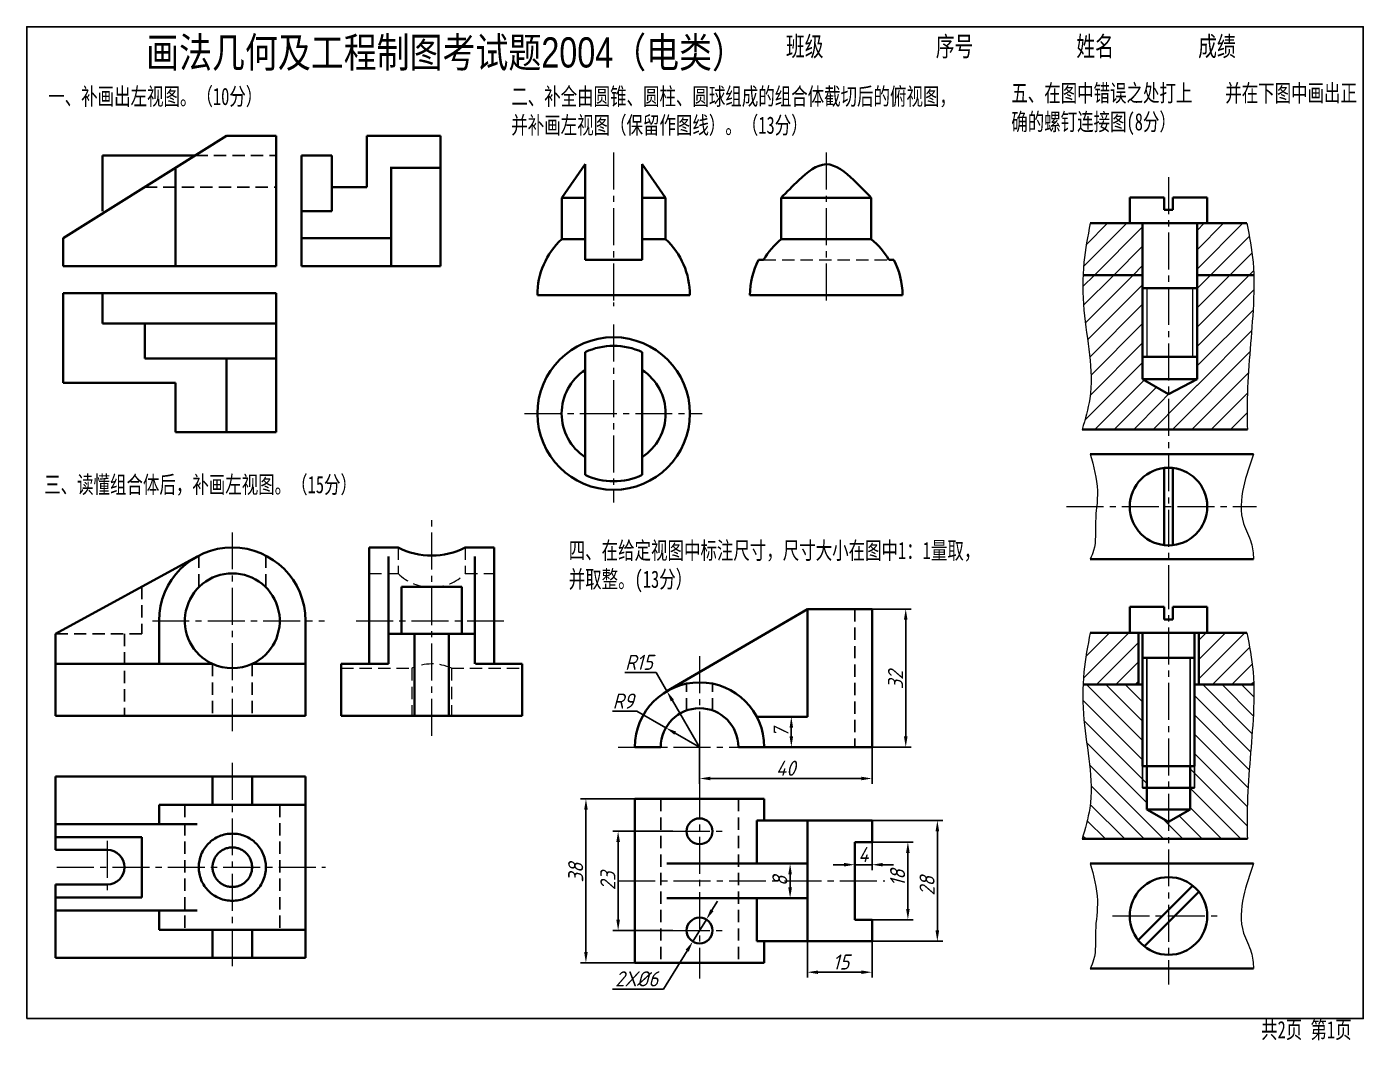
# Model space of a CAD drawing. Header units: millimetres. Extents: x 0 to 650, y -122 to 230.
# Drawn here: x 0 to 310, y -5 to 230 of the extents above; entities that cross this region are included whole.
import ezdxf

# ---------------------------------------------------------------- set-up
doc = ezdxf.new("R2010")
doc.units = ezdxf.units.MM
doc.header["$LTSCALE"] = 0.45
doc.linetypes.add('CENTER2', pattern=[28.575, 19.05, -3.175, 3.175, -3.175])
doc.linetypes.add('DASHED2', pattern=[9.525, 6.35, -3.175])
for name, color, linetype, lineweight in [('尺寸', 1, 'Continuous', 13), ('文字', 7, 'Continuous', 13), ('点划线', 7, 'CENTER2', 13), ('答案中', 1, 'CENTER2', 13), ('答案粗', 1, 'Continuous', 40), ('答案虚', 6, 'DASHED2', 13), ('粗', 7, 'Continuous', 40), ('粗实线', 7, 'Continuous', 40), ('细实线', 7, 'Continuous', 13)]:
    doc.layers.add(name, color=color, linetype=linetype, lineweight=lineweight)
doc.layers.add('答细', color=1, linetype='Continuous')
doc.layers.add('虚', color=7, linetype='DASHED2')
doc.styles.get("Standard").update_dxf_attribs({"font": 'isocp.shx', "oblique": 15})
doc.styles.add('中文', font='SIMYOU.TTF', dxfattribs={"width": 0.8})
doc.styles.add('汉字', font='SIMFANG.TTF', dxfattribs={"width": 0.7})
doc.dimstyles.new('机械制图', dxfattribs={"dimtxt": 3.5, "dimasz": 2.5, "dimexe": 1.25, "dimexo": 0, "dimtad": 1, "dimtoh": 1, "dimdec": 0, "dimdsep": 46, "dimtxsty": 'Standard', "dimcen": 2.5, "dimadec": 0, "dimazin": 0, "dimtfac": 1, "dimtdec": 0, "dimtmove": 0, "dimatfit": 2, "dimfxl": 0, "dimarcsym": 0})
pattern_1 = [(45, (0, -7.8748), (-2.245064, 2.245064), [])]

# ---------------------------------------------------------------- blocks, each defined once
blk = doc.blocks.new('*D9')
at = {"layer": 'Defpoints', "color": 0}
for p in [(156.06, 62.97), (196.06, 62.97), (196.06, 55.67)]:
    blk.add_point(p, dxfattribs=at)
at = {"layer": '尺寸', "color": 0, "lineweight": -2}
for p, q in [((156.06, 62.97), (156.06, 54.42)), ((196.06, 62.97), (196.06, 54.42)), ((158.56, 55.67), (193.56, 55.67))]:
    blk.add_line(p, q, dxfattribs=at)
at = {"layer": '尺寸', "color": 0}
for points in [[(158.56, 56.09), (158.56, 55.26), (156.06, 55.67)], [(193.56, 56.09), (193.56, 55.26), (196.06, 55.67)]]:
    blk.add_solid(points, dxfattribs=at)
at = {"layer": '尺寸', "color": 0, "insert": (176.06, 58.05), "char_height": 3.5, "attachment_point": 5}
blk.add_mtext('40', dxfattribs=at)
blk = doc.blocks.new('*D10')
at = {"layer": 'Defpoints', "color": 0}
for p in [(148.24, 67.43), (156.06, 62.97)]:
    blk.add_point(p, dxfattribs=at)
at = {"layer": '尺寸', "color": 0, "lineweight": -2}
for p, q in [((141.52, 71.26), (135.84, 71.26)), ((148.24, 67.43), (141.52, 71.26)), ((156.06, 62.97), (150.41, 66.19))]:
    blk.add_line(p, q, dxfattribs=at)
at = {"layer": '尺寸', "color": 0}
blk.add_solid([(150.62, 66.55), (150.21, 65.83), (148.24, 67.43)], dxfattribs=at)
at = {"layer": '尺寸', "color": 0, "insert": (138.37, 73.63), "char_height": 3.5, "attachment_point": 5}
blk.add_mtext('R9', dxfattribs=at)
blk = doc.blocks.new('*D11')
at = {"layer": 'Defpoints', "color": 0}
for p in [(148.48, 75.92), (156.06, 62.97)]:
    blk.add_point(p, dxfattribs=at)
at = {"layer": '尺寸', "color": 0, "lineweight": -2}
for p, q in [((145.96, 80.23), (138.71, 80.23)), ((148.48, 75.92), (145.96, 80.23)), ((156.06, 62.97), (149.75, 73.76))]:
    blk.add_line(p, q, dxfattribs=at)
at = {"layer": '尺寸', "color": 0}
blk.add_solid([(150.1, 73.97), (149.39, 73.55), (148.48, 75.92)], dxfattribs=at)
at = {"layer": '尺寸', "color": 0, "insert": (142.02, 82.61), "char_height": 3.5, "attachment_point": 5}
blk.add_mtext('R15', dxfattribs=at)
blk = doc.blocks.new('*D12')
at = {"layer": 'Defpoints', "color": 0}
for p in [(137.17, 43.43), (149.87, 43.43), (149.87, 20.43)]:
    blk.add_point(p, dxfattribs=at)
at = {"layer": '尺寸', "color": 0, "lineweight": -2}
for p, q in [((149.87, 43.43), (135.92, 43.43)), ((137.17, 22.93), (137.17, 40.93)), ((149.87, 20.43), (135.92, 20.43))]:
    blk.add_line(p, q, dxfattribs=at)
at = {"layer": '尺寸', "color": 0}
for points in [[(136.75, 40.93), (137.59, 40.93), (137.17, 43.43)], [(136.75, 22.93), (137.59, 22.93), (137.17, 20.43)]]:
    blk.add_solid(points, dxfattribs=at)
at = {"layer": '尺寸', "color": 0, "insert": (134.79, 31.93), "char_height": 3.5, "attachment_point": 5, "rotation": 90}
blk.add_mtext('23', dxfattribs=at)
blk = doc.blocks.new('*D13')
at = {"layer": 'Defpoints', "color": 0}
for p in [(129.7, 50.93), (141.06, 50.93), (141.06, 12.93)]:
    blk.add_point(p, dxfattribs=at)
at = {"layer": '尺寸', "color": 0, "lineweight": -2}
for p, q in [((141.06, 50.93), (128.45, 50.93)), ((129.7, 15.43), (129.7, 48.43)), ((141.06, 12.93), (128.45, 12.93))]:
    blk.add_line(p, q, dxfattribs=at)
at = {"layer": '尺寸', "color": 0}
for points in [[(129.29, 48.43), (130.12, 48.43), (129.7, 50.93)], [(129.29, 15.43), (130.12, 15.43), (129.7, 12.93)]]:
    blk.add_solid(points, dxfattribs=at)
at = {"layer": '尺寸', "color": 0, "insert": (127.33, 33.85), "char_height": 3.5, "attachment_point": 5, "rotation": 90}
blk.add_mtext('38', dxfattribs=at)
blk = doc.blocks.new('*D14')
at = {"layer": 'Defpoints', "color": 0}
for p in [(157.63, 22.99), (154.49, 17.87)]:
    blk.add_point(p, dxfattribs=at)
at = {"layer": '尺寸', "color": 0, "lineweight": -2}
for p, q in [((158.93, 25.12), (160.24, 27.25)), ((157.63, 22.99), (154.49, 17.87)), ((153.19, 15.74), (147.73, 6.84)), ((147.73, 6.84), (135.87, 6.84))]:
    blk.add_line(p, q, dxfattribs=at)
at = {"layer": '尺寸', "color": 0}
for points in [[(158.58, 25.34), (159.29, 24.9), (157.63, 22.99)], [(152.83, 15.96), (153.54, 15.52), (154.49, 17.87)]]:
    blk.add_solid(points, dxfattribs=at)
at = {"layer": '尺寸', "color": 0, "insert": (141.49, 9.21), "char_height": 3.5, "attachment_point": 5}
blk.add_mtext('2X%%c6', dxfattribs=at)
blk = doc.blocks.new('*D15')
at = {"layer": 'Defpoints', "color": 0}
for p in [(181.06, 17.93), (196.06, 17.93), (196.06, 10.75)]:
    blk.add_point(p, dxfattribs=at)
at = {"layer": '尺寸', "color": 0, "lineweight": -2}
for p, q in [((181.06, 17.93), (181.06, 9.5)), ((196.06, 17.93), (196.06, 9.5)), ((183.56, 10.75), (193.56, 10.75))]:
    blk.add_line(p, q, dxfattribs=at)
at = {"layer": '尺寸', "color": 0}
for points in [[(183.56, 11.16), (183.56, 10.33), (181.06, 10.75)], [(193.56, 11.16), (193.56, 10.33), (196.06, 10.75)]]:
    blk.add_solid(points, dxfattribs=at)
at = {"layer": '尺寸', "color": 0, "insert": (188.88, 13.12), "char_height": 3.5, "attachment_point": 5}
blk.add_mtext('15', dxfattribs=at)
blk = doc.blocks.new('*D16')
at = {"layer": 'Defpoints', "color": 0}
for p in [(196.06, 40.93), (204.38, 40.93), (196.06, 22.93)]:
    blk.add_point(p, dxfattribs=at)
at = {"layer": '尺寸', "color": 0, "lineweight": -2}
for p, q in [((196.06, 40.93), (205.63, 40.93)), ((204.38, 25.43), (204.38, 38.43)), ((196.06, 22.93), (205.63, 22.93))]:
    blk.add_line(p, q, dxfattribs=at)
at = {"layer": '尺寸', "color": 0}
for points in [[(203.96, 38.43), (204.79, 38.43), (204.38, 40.93)], [(203.96, 25.43), (204.79, 25.43), (204.38, 22.93)]]:
    blk.add_solid(points, dxfattribs=at)
at = {"layer": '尺寸', "color": 0, "insert": (202, 32.62), "char_height": 3.5, "attachment_point": 5, "rotation": 90}
blk.add_mtext('18', dxfattribs=at)
blk = doc.blocks.new('*D17')
at = {"layer": 'Defpoints', "color": 0}
for p in [(196.06, 45.93), (211.21, 45.93), (196.06, 17.93)]:
    blk.add_point(p, dxfattribs=at)
at = {"layer": '尺寸', "color": 0, "lineweight": -2}
for p, q in [((196.06, 45.93), (212.46, 45.93)), ((211.21, 20.43), (211.21, 43.43)), ((196.06, 17.93), (212.46, 17.93))]:
    blk.add_line(p, q, dxfattribs=at)
at = {"layer": '尺寸', "color": 0}
for points in [[(210.79, 43.43), (211.63, 43.43), (211.21, 45.93)], [(210.79, 20.43), (211.63, 20.43), (211.21, 17.93)]]:
    blk.add_solid(points, dxfattribs=at)
at = {"layer": '尺寸', "color": 0, "insert": (208.83, 30.78), "char_height": 3.5, "attachment_point": 5, "rotation": 90}
blk.add_mtext('28', dxfattribs=at)
blk = doc.blocks.new('*D18')
at = {"layer": 'Defpoints', "color": 0}
for p in [(192.06, 40.93), (196.06, 40.93), (196.06, 35.68)]:
    blk.add_point(p, dxfattribs=at)
at = {"layer": '尺寸', "color": 0, "lineweight": -2}
for p, q in [((192.06, 40.93), (192.06, 34.43)), ((196.06, 40.93), (196.06, 34.43)), ((189.56, 35.68), (187.06, 35.68)), ((192.06, 35.68), (196.06, 35.68)), ((198.56, 35.68), (201.06, 35.68))]:
    blk.add_line(p, q, dxfattribs=at)
at = {"layer": '尺寸', "color": 0}
for points in [[(189.56, 36.1), (189.56, 35.27), (192.06, 35.68)], [(198.56, 36.1), (198.56, 35.27), (196.06, 35.68)]]:
    blk.add_solid(points, dxfattribs=at)
at = {"layer": '尺寸', "color": 0, "insert": (194.06, 38.06), "char_height": 3.5, "attachment_point": 5}
blk.add_mtext('4', dxfattribs=at)
blk = doc.blocks.new('*D19')
at = {"layer": 'Defpoints', "color": 0}
for p in [(177.34, 69.97), (181.06, 69.97), (178.23, 62.97)]:
    blk.add_point(p, dxfattribs=at)
at = {"layer": '尺寸', "color": 0, "lineweight": -2}
for p, q in [((181.06, 69.97), (176.09, 69.97)), ((177.34, 65.47), (177.34, 67.47)), ((178.23, 62.97), (176.09, 62.97))]:
    blk.add_line(p, q, dxfattribs=at)
at = {"layer": '尺寸', "color": 0}
for points in [[(176.93, 67.47), (177.76, 67.47), (177.34, 69.97)], [(176.93, 65.47), (177.76, 65.47), (177.34, 62.97)]]:
    blk.add_solid(points, dxfattribs=at)
at = {"layer": '尺寸', "color": 0, "insert": (174.97, 66.26), "char_height": 3.5, "attachment_point": 5, "rotation": 90}
blk.add_mtext('7', dxfattribs=at)
blk = doc.blocks.new('*D20')
at = {"layer": 'Defpoints', "color": 0}
for p in [(196.06, 94.97), (203.88, 94.97), (196.06, 62.97)]:
    blk.add_point(p, dxfattribs=at)
at = {"layer": '尺寸', "color": 0, "lineweight": -2}
for p, q in [((196.06, 94.97), (205.13, 94.97)), ((203.88, 65.47), (203.88, 92.47)), ((196.06, 62.97), (205.13, 62.97))]:
    blk.add_line(p, q, dxfattribs=at)
at = {"layer": '尺寸', "color": 0}
for points in [[(203.46, 92.47), (204.3, 92.47), (203.88, 94.97)], [(203.46, 65.47), (204.3, 65.47), (203.88, 62.97)]]:
    blk.add_solid(points, dxfattribs=at)
at = {"layer": '尺寸', "color": 0, "insert": (201.51, 78.53), "char_height": 3.5, "attachment_point": 5, "rotation": 90}
blk.add_mtext('32', dxfattribs=at)
blk = doc.blocks.new('*D21')
at = {"layer": 'Defpoints', "color": 0}
for p in [(177.06, 35.93), (181.06, 35.93), (181.06, 27.93)]:
    blk.add_point(p, dxfattribs=at)
at = {"layer": '尺寸', "color": 0, "lineweight": -2}
for p, q in [((181.06, 35.93), (175.81, 35.93)), ((177.06, 30.43), (177.06, 33.43)), ((181.06, 27.93), (175.81, 27.93))]:
    blk.add_line(p, q, dxfattribs=at)
at = {"layer": '尺寸', "color": 0}
for points in [[(176.64, 33.43), (177.48, 33.43), (177.06, 35.93)], [(176.64, 30.43), (177.48, 30.43), (177.06, 27.93)]]:
    blk.add_solid(points, dxfattribs=at)
at = {"layer": '尺寸', "color": 0, "insert": (174.68, 31.93), "char_height": 3.5, "attachment_point": 5, "rotation": 90}
blk.add_mtext('8', dxfattribs=at)

msp = doc.modelspace()

# ---------------------------------------------------------------- hatches: boundary and pattern name
at = {"layer": '答细'}
h = msp.add_hatch(dxfattribs=at)
h.set_pattern_fill('ANSI31', color=256, style=0)
edge = h.paths.add_edge_path()
edge.add_line((257.83, 89.48), (246.66, 89.48))
edge.add_spline(control_points=[(246.66, 89.48), (246.09, 86.47), (245.34, 82.49), (245.06, 78.46), (245.01, 77.48)], knot_values=[0, 0, 0, 0, 9.155424, 12.128312, 12.128312, 12.128312, 12.128312], degree=3, periodic=0)
edge.add_line((245.01, 77.48), (257.83, 77.48))
edge.add_line((257.83, 77.48), (257.83, 89.48))
edge = h.paths.add_edge_path()
edge.add_spline(control_points=[(284.61, 77.48), (284.58, 78.46), (284.34, 82.49), (283.57, 86.47), (282.99, 89.48)], knot_values=[0, 0, 0, 0, 2.968868, 12.124292, 12.124292, 12.124292, 12.124292], degree=3, periodic=0)
edge.add_line((282.99, 89.48), (271.83, 89.48))
edge.add_line((271.83, 89.48), (271.83, 77.48))
edge.add_line((271.83, 77.48), (284.61, 77.48))
h = msp.add_hatch(dxfattribs=at)
h.set_pattern_fill('ANSI31', color=256, angle=90, style=0)
edge = h.paths.add_edge_path()
edge.add_line((258.83, 77.48), (245.01, 77.48))
edge.add_spline(control_points=[(245.01, 77.48), (244.89, 74.76), (245.17, 65.17), (248.19, 53.02), (245.49, 44.04), (244.78, 41.67)], knot_values=[12.128312, 12.128312, 12.128312, 12.128312, 20.293204, 40.830332, 48.178237, 48.178237, 48.178237, 48.178237], degree=3, periodic=0)
edge.add_line((244.78, 41.67), (264.83, 41.67))
edge.add_line((264.83, 41.67), (264.83, 45.63))
edge.add_line((264.83, 45.63), (259.83, 48.52))
edge.add_line((259.83, 48.52), (259.83, 53.52))
edge.add_line((259.83, 53.52), (258.83, 53.52))
edge.add_line((258.83, 53.52), (258.83, 77.48))
edge = h.paths.add_edge_path()
edge.add_spline(control_points=[(283.12, 41.67), (283.09, 44.05), (282.95, 53.28), (284.33, 65.15), (284.7, 74.76), (284.61, 77.48)], knot_values=[12.124292, 12.124292, 12.124292, 12.124292, 19.252527, 39.789655, 47.958567, 47.958567, 47.958567, 47.958567], degree=3, periodic=0)
edge.add_line((284.61, 77.48), (270.83, 77.48))
edge.add_line((270.83, 77.48), (270.83, 53.52))
edge.add_line((270.83, 53.52), (269.83, 53.52))
edge.add_line((269.83, 53.52), (269.83, 48.52))
edge.add_line((269.83, 48.52), (264.83, 45.63))
edge.add_line((264.83, 45.63), (264.83, 41.67))
edge.add_line((264.83, 41.67), (283.12, 41.67))
h.paths.add_polyline_path([(270.83, 58.52), (269.83, 58.52), (269.83, 53.52), (270.83, 53.52)], flags=17)
h.paths.add_polyline_path([(259.83, 58.52), (258.83, 58.52), (258.83, 53.52), (259.83, 53.52)], flags=17)
at = {"layer": '细实线'}
h = msp.add_hatch(dxfattribs=at)
h.set_pattern_fill('ANSI31', color=256, style=0)
h.set_pattern_definition(pattern_1)
edge = h.paths.add_edge_path()
edge.add_line((258.83, 184.42), (246.66, 184.42))
edge.add_spline(control_points=[(246.66, 184.42), (246.09, 181.41), (245.34, 177.43), (245.06, 173.41), (245.01, 172.42)], knot_values=[0, 0, 0, 0, 9.155424, 12.128312, 12.128312, 12.128312, 12.128312], degree=3, periodic=0)
edge.add_line((245.01, 172.42), (258.83, 172.42))
edge.add_line((258.83, 172.42), (258.83, 184.42))
edge = h.paths.add_edge_path()
edge.add_spline(control_points=[(284.61, 172.42), (284.58, 173.41), (284.34, 177.44), (283.57, 181.41), (282.99, 184.42)], knot_values=[0, 0, 0, 0, 2.968868, 12.124292, 12.124292, 12.124292, 12.124292], degree=3, periodic=0)
edge.add_line((282.99, 184.42), (271.46, 184.42))
edge.add_line((271.46, 184.42), (271.46, 172.42))
edge.add_line((271.46, 172.42), (284.61, 172.42))
h = msp.add_hatch(dxfattribs=at)
h.set_pattern_fill('ANSI31', color=256, style=0)
h.set_pattern_definition(pattern_1)
edge = h.paths.add_edge_path()
edge.add_line((258.83, 172.42), (245.01, 172.42))
edge.add_spline(control_points=[(245.01, 172.42), (244.89, 169.7), (245.17, 160.11), (248.19, 147.97), (245.49, 138.98), (244.78, 136.62)], knot_values=[12.128312, 12.128312, 12.128312, 12.128312, 20.293204, 40.830332, 48.178237, 48.178237, 48.178237, 48.178237], degree=3, periodic=0)
edge.add_line((244.78, 136.62), (264.83, 136.62))
edge.add_line((264.83, 136.62), (264.83, 141.66))
edge.add_line((264.83, 141.66), (258.83, 145.13))
edge.add_line((258.83, 145.13), (258.83, 172.42))
edge = h.paths.add_edge_path()
edge.add_spline(control_points=[(283.12, 136.62), (283.09, 139), (282.95, 148.22), (284.33, 160.09), (284.7, 169.7), (284.61, 172.42)], knot_values=[12.124292, 12.124292, 12.124292, 12.124292, 19.252527, 39.789655, 47.958567, 47.958567, 47.958567, 47.958567], degree=3, periodic=0)
edge.add_line((284.61, 172.42), (271.46, 172.42))
edge.add_line((271.46, 172.42), (271.46, 145.13))
edge.add_line((271.46, 145.13), (264.83, 141.66))
edge.add_line((264.83, 141.66), (264.83, 136.62))
edge.add_line((264.83, 136.62), (283.12, 136.62))

# ---------------------------------------------------------------- linework, layer by layer
msp.add_lwpolyline([(0, 0), (310, 0), (310, 230), (0, 230)], close=True)
at = {"layer": '点划线'}
for p, q in [((136.13, 200.8), (136.13, 166.31)), ((185.44, 200.8), (185.44, 166.31)), ((264.83, 195.14), (264.83, 99.51)), ((136.13, 166.02), (136.13, 165.24)), ((136.13, 160.93), (136.13, 119.67)), ((115.45, 140.3), (156.65, 140.3)), ((241.18, 118.73), (285.25, 118.73)), ((93.93, 65.55), (93.93, 116.3)), ((47.68, 112.75), (47.68, 66.66)), ((264.83, 103.54), (264.83, 7.9)), ((29.14, 92.24), (69.03, 92.24)), ((156.06, 84.07), (156.06, 59.24)), ((137.17, 62.97), (165.06, 62.97)), ((47.68, 59.29), (47.68, 11.09)), ((156.06, 55.02), (156.06, 9.32)), ((149.87, 43.43), (162.27, 43.43)), ((18.68, 41.22), (18.68, 29.12)), ((7.01, 35.1), (69.31, 35.1)), ((137.17, 31.93), (199.06, 31.93)), ((251.83, 23.79), (277.33, 23.79)), ((149.87, 20.43), (162.27, 20.43))]:
    msp.add_line(p, q, dxfattribs=at)
at = {"layer": '答案中'}
msp.add_line((76.4, 92.24), (111.84, 92.24), dxfattribs=at)
at = {"layer": '答案粗'}
for p, q in [((78.86, 192.81), (78.86, 204.67)), ((78.86, 204.67), (95.94, 204.67)), ((95.94, 204.67), (95.94, 174.45)), ((63.7, 174.45), (63.7, 200.17)), ((63.7, 200.17), (70.76, 200.17)), ((70.76, 187.25), (70.76, 200.17)), ((84.53, 180.96), (84.53, 197.48)), ((95.94, 197.29), (84.53, 197.29)), ((70.76, 192.81), (78.86, 192.81)), ((174.99, 180.75), (174.99, 190.32)), ((174.99, 190.32), (195.89, 190.32)), ((195.89, 180.75), (195.89, 190.32)), ((63.7, 187.25), (70.76, 187.25)), ((84.53, 180.96), (63.7, 180.96)), ((84.53, 174.45), (84.53, 180.96)), ((174.99, 180.75), (192.05, 180.75)), ((195.89, 180.75), (192.05, 180.75)), ((95.94, 174.45), (63.7, 174.45)), ((95.94, 174.45), (95.94, 174.45)), ((169.74, 175.94), (170.92, 175.94)), ((199.96, 175.94), (201.14, 175.94)), ((167.75, 167.78), (203.13, 167.78)), ((129.53, 154.54), (129.53, 150.39)), ((142.74, 154.54), (142.74, 150.39)), ((129.53, 130.21), (129.53, 126.06)), ((142.74, 130.21), (142.74, 126.06)), ((86.14, 109.24), (79.43, 109.24)), ((79.43, 82.24), (79.43, 109.24)), ((101.72, 109.24), (108.43, 109.24)), ((108.43, 82.24), (108.43, 109.24)), ((83.93, 82.24), (83.93, 107.16)), ((103.93, 82.24), (103.93, 107.16)), ((86.93, 89.24), (86.93, 100.15)), ((86.93, 100.15), (93.93, 100.15)), ((100.93, 100.15), (93.93, 100.15)), ((100.93, 89.24), (100.93, 100.15)), ((83.93, 89.24), (103.93, 89.24)), ((89.93, 70.24), (89.93, 89.24)), ((97.93, 70.24), (97.93, 89.24)), ((257.83, 89.48), (257.83, 77.48)), ((258.83, 89.48), (258.83, 77.48)), ((270.83, 89.48), (270.83, 77.48)), ((271.83, 89.48), (271.83, 77.48)), ((72.93, 70.24), (72.93, 82.24)), ((72.93, 82.24), (83.93, 82.24)), ((114.93, 82.24), (104.09, 82.24)), ((114.93, 70.24), (114.93, 82.24)), ((258.83, 83.65), (270.83, 83.65)), ((258.83, 80.81), (258.83, 58.52)), ((270.83, 80.81), (270.83, 58.52)), ((245.01, 77.48), (258.83, 77.48)), ((270.83, 77.48), (284.61, 77.48)), ((114.93, 70.24), (72.93, 70.24)), ((258.83, 58.52), (270.83, 58.52)), ((259.83, 58.52), (259.83, 48.52)), ((269.83, 58.52), (269.83, 48.52)), ((258.83, 53.52), (270.83, 53.52)), ((259.83, 48.52), (269.83, 48.52)), ((259.83, 48.52), (264.83, 45.63)), ((264.83, 45.63), (269.83, 48.52)), ((257.8, 18.17), (270.48, 30.86)), ((259.21, 16.75), (271.9, 29.44))]:
    msp.add_line(p, q, dxfattribs=at)
for centre, radius, start, end in [((185.44, 167.78), 16.65, 128.8834, 150.6864), ((185.44, 167.78), 16.65, 29.3136, 51.1166), ((185.44, 167.78), 17.69, 152.5575, 180), ((185.44, 167.78), 17.69, 0, 27.4425), ((136.13, 140.3), 15.7, 65.1151, 114.8849), ((136.13, 140.3), 15.7, 245.1151, 294.8849), ((93.93, 124.35), 17, 242.7235, 297.2765)]:
    msp.add_arc(centre, radius, start, end, dxfattribs=at)
msp.add_spline([(174.99, 190.32), (179.11, 194.44), (185.44, 198.1), (191.77, 194.46), (195.89, 190.32)], degree=3, dxfattribs=at)
at = {"layer": '答案虚'}
for p, q in [((170.92, 175.94), (199.96, 175.94)), ((79.43, 103.24), (86.14, 103.24)), ((101.72, 103.24), (108.43, 103.24)), ((72.93, 81.24), (89.35, 81.24)), ((98.51, 81.24), (114.93, 81.24))]:
    msp.add_line(p, q, dxfattribs=at)
at = {"layer": '答案虚', "extrusion": (0, 1, 0)}
for p, q in [((86.14, 109.24), (86.14, 103.24)), ((101.72, 109.24), (101.72, 103.24)), ((89.35, 81.24), (89.35, 70.24)), ((98.51, 81.24), (98.51, 70.24))]:
    msp.add_line(p, q, dxfattribs=at)
at = {"layer": '答案虚'}
for centre, start, end in [((93.93, 111), 224.9065, 315.0935), ((93.93, 71.24), 65.38, 114.62)]:
    msp.add_arc(centre, 11, start, end, dxfattribs=at)
at = {"layer": '答细'}
for p, q in [((259.83, 83.65), (259.83, 58.52)), ((269.83, 83.65), (269.83, 58.52)), ((258.83, 58.52), (258.83, 53.52)), ((270.83, 58.52), (270.83, 53.52))]:
    msp.add_line(p, q, dxfattribs=at)
at = {"layer": '粗', "extrusion": (0, 1, 0)}
for p, q in [((6.68, 89.24), (39.54, 107.16)), ((30.68, 82.24), (30.68, 92.24)), ((64.68, 92.24), (64.68, 82.24)), ((6.68, 82.24), (6.68, 89.24)), ((6.68, 70.24), (6.68, 82.24)), ((6.68, 82.24), (43.1, 82.24)), ((52.26, 82.24), (64.68, 82.24)), ((64.68, 70.24), (6.68, 70.24))]:
    msp.add_line(p, q, dxfattribs=at)
at = {"layer": '粗'}
for p, q in [((64.68, 82.24), (64.68, 70.24)), ((6.68, 56.1), (43.1, 56.1)), ((6.68, 56.1), (6.68, 45.1)), ((43.1, 49.6), (43.1, 56.1)), ((43.1, 56.1), (52.26, 56.1)), ((52.26, 56.1), (52.26, 49.6)), ((52.26, 56.1), (64.68, 56.1)), ((64.68, 56.1), (64.68, 14.1)), ((30.68, 49.6), (64.68, 49.6)), ((30.68, 45.1), (30.68, 49.6)), ((6.68, 45.1), (39.54, 45.1)), ((6.68, 42.1), (6.68, 45.1)), ((6.68, 39.1), (6.68, 42.1)), ((6.68, 42.1), (26.68, 42.1)), ((26.68, 42.1), (26.68, 28.1)), ((6.68, 39.1), (18.68, 39.1)), ((18.68, 31.1), (6.68, 31.1)), ((6.68, 28.1), (6.68, 31.1)), ((6.68, 25.1), (6.68, 28.1)), ((26.68, 28.1), (6.68, 28.1)), ((6.68, 25.1), (6.68, 14.1)), ((6.68, 25.1), (39.54, 25.1)), ((30.68, 20.6), (30.68, 25.1)), ((30.68, 20.6), (64.68, 20.6)), ((43.1, 14.1), (43.1, 20.6)), ((52.26, 20.6), (52.26, 14.1)), ((6.68, 14.1), (43.1, 14.1)), ((52.26, 14.1), (43.1, 14.1)), ((52.26, 14.1), (64.68, 14.1))]:
    msp.add_line(p, q, dxfattribs=at)
for centre, radius, start, end in [((47.68, 92.24), 17, 0, 180), ((47.68, 92.24), 11, 294.62, 245.38), ((47.68, 92.24), 11, 245.38, 294.62), ((18.68, 35.1), 4, 270, 90)]:
    msp.add_arc(centre, radius, start, end, dxfattribs=at)
for points, knots in [([(55.47, 35.1), (55.47, 34.6), (55.42, 34.09), (55.22, 33.08), (55.07, 32.58), (54.67, 31.62), (54.42, 31.16), (53.85, 30.32), (53.53, 29.93), (52.85, 29.25), (52.46, 28.93), (51.62, 28.36), (51.16, 28.11), (50.2, 27.71), (49.7, 27.56), (48.69, 27.36), (48.18, 27.31), (47.18, 27.31), (46.67, 27.36), (45.66, 27.56), (45.16, 27.71), (44.2, 28.11), (43.74, 28.36), (42.9, 28.93), (42.51, 29.25), (41.83, 29.93), (41.51, 30.32), (40.94, 31.16), (40.69, 31.62), (40.29, 32.58), (40.14, 33.08), (39.94, 34.09), (39.89, 34.6), (39.89, 35.6), (39.94, 36.11), (40.14, 37.12), (40.29, 37.62), (40.69, 38.58), (40.94, 39.04), (41.51, 39.88), (41.83, 40.27), (42.51, 40.95), (42.9, 41.27), (43.74, 41.84), (44.2, 42.09), (45.16, 42.49), (45.66, 42.64), (46.67, 42.84), (47.18, 42.89), (48.18, 42.89), (48.69, 42.84), (49.7, 42.64), (50.2, 42.49), (51.16, 42.09), (51.62, 41.84), (52.46, 41.27), (52.85, 40.95), (53.53, 40.27), (53.85, 39.88), (54.42, 39.04), (54.67, 38.58), (55.07, 37.62), (55.22, 37.12), (55.42, 36.11), (55.47, 35.6), (55.47, 35.1)], [0, 0, 0, 0, 1.493344, 1.493344, 2.986688, 2.986688, 4.480032, 4.480032, 5.973376, 5.973376, 7.463972, 7.463972, 8.954569, 8.954569, 10.445165, 10.445165, 11.935762, 11.935762, 13.426358, 13.426358, 14.916955, 14.916955, 16.407552, 16.407552, 17.898148, 17.898148, 19.391492, 19.391492, 20.884836, 20.884836, 22.37818, 22.37818, 23.871524, 23.871524, 25.364868, 25.364868, 26.858212, 26.858212, 28.351555, 28.351555, 29.844899, 29.844899, 31.335496, 31.335496, 32.826092, 32.826092, 34.316689, 34.316689, 35.807286, 35.807286, 37.297882, 37.297882, 38.788479, 38.788479, 40.279075, 40.279075, 41.769672, 41.769672, 43.263016, 43.263016, 44.75636, 44.75636, 46.249704, 46.249704, 47.743048, 47.743048, 47.743048, 47.743048]), ([(52.26, 35.1), (52.26, 35.39), (52.23, 35.69), (52.12, 36.29), (52.03, 36.58), (51.79, 37.15), (51.65, 37.42), (51.31, 37.91), (51.12, 38.14), (50.72, 38.54), (50.49, 38.73), (49.99, 39.07), (49.73, 39.21), (49.16, 39.45), (48.87, 39.54), (48.27, 39.66), (47.97, 39.68), (47.39, 39.68), (47.09, 39.66), (46.49, 39.54), (46.2, 39.45), (45.64, 39.21), (45.37, 39.07), (44.87, 38.73), (44.64, 38.54), (44.24, 38.14), (44.05, 37.91), (43.71, 37.42), (43.57, 37.15), (43.33, 36.58), (43.24, 36.29), (43.13, 35.69), (43.1, 35.39), (43.1, 34.81), (43.13, 34.51), (43.24, 33.91), (43.33, 33.62), (43.57, 33.06), (43.71, 32.79), (44.05, 32.29), (44.24, 32.06), (44.64, 31.66), (44.87, 31.47), (45.37, 31.13), (45.64, 30.99), (46.2, 30.75), (46.49, 30.66), (47.09, 30.55), (47.39, 30.52), (47.97, 30.52), (48.27, 30.55), (48.87, 30.66), (49.16, 30.75), (49.73, 30.99), (49.99, 31.13), (50.49, 31.47), (50.72, 31.66), (51.12, 32.06), (51.31, 32.29), (51.65, 32.79), (51.79, 33.06), (52.03, 33.62), (52.12, 33.91), (52.23, 34.51), (52.26, 34.81), (52.26, 35.1)], [0, 0, 0, 0, 0.875341, 0.875341, 1.750683, 1.750683, 2.626024, 2.626024, 3.501366, 3.501366, 4.37565, 4.37565, 5.249935, 5.249935, 6.124219, 6.124219, 6.998503, 6.998503, 7.872788, 7.872788, 8.747072, 8.747072, 9.621357, 9.621357, 10.495641, 10.495641, 11.370983, 11.370983, 12.246324, 12.246324, 13.121665, 13.121665, 13.997007, 13.997007, 14.872348, 14.872348, 15.74769, 15.74769, 16.623031, 16.623031, 17.498373, 17.498373, 18.372657, 18.372657, 19.246941, 19.246941, 20.121226, 20.121226, 20.99551, 20.99551, 21.869795, 21.869795, 22.744079, 22.744079, 23.618364, 23.618364, 24.492648, 24.492648, 25.367989, 25.367989, 26.243331, 26.243331, 27.118672, 27.118672, 27.994014, 27.994014, 27.994014, 27.994014])]:
    msp.add_open_spline(points, degree=3, knots=knots, dxfattribs=at)
at = {"layer": '粗实线'}
for p, q in [((46.34, 204.67), (8.42, 180.96)), ((46.34, 204.67), (57.82, 204.67)), ((57.82, 204.67), (57.82, 174.45)), ((17.59, 200.17), (39.13, 200.17)), ((17.59, 200.17), (17.59, 187.25)), ((34.53, 174.45), (34.53, 197.29)), ((124.1, 190.32), (129.53, 198.1)), ((129.53, 198.1), (129.53, 175.94)), ((142.74, 198.1), (148.17, 190.32)), ((142.74, 198.1), (142.74, 175.94)), ((124.1, 180.75), (124.1, 190.32)), ((124.1, 190.32), (129.53, 190.32)), ((142.74, 190.32), (148.17, 190.32)), ((148.17, 190.32), (148.17, 180.75)), ((255.83, 184.42), (255.83, 190.42)), ((255.83, 190.42), (263.83, 190.42)), ((263.83, 190.42), (263.83, 187.51)), ((265.83, 190.42), (265.83, 187.51)), ((265.83, 190.42), (273.83, 190.42)), ((273.83, 184.42), (273.83, 190.42)), ((263.83, 187.51), (265.83, 187.51)), ((246.66, 184.42), (282.99, 184.42)), ((258.83, 184.42), (258.83, 172.42)), ((271.46, 172.42), (271.46, 184.42)), ((8.42, 174.45), (8.42, 180.96)), ((124.1, 180.75), (129.53, 180.75)), ((142.74, 180.75), (148.17, 180.75)), ((57.82, 174.45), (8.42, 174.45)), ((129.53, 175.94), (142.74, 175.94)), ((245.01, 172.42), (258.83, 172.42)), ((258.83, 172.42), (258.83, 148.27)), ((271.46, 148.27), (271.46, 172.42)), ((271.46, 172.42), (284.61, 172.42)), ((57.82, 168.23), (8.42, 168.23)), ((8.42, 168.23), (8.42, 147.4)), ((17.59, 168.23), (17.59, 161.17)), ((57.82, 152.8), (57.82, 168.23)), ((118.44, 167.78), (153.82, 167.78)), ((258.83, 169.36), (271.46, 169.36)), ((17.59, 161.17), (57.82, 161.17)), ((27.38, 161.17), (27.38, 153.07)), ((27.38, 153.07), (57.82, 153.07)), ((46.34, 153.07), (46.34, 135.98)), ((57.82, 152.8), (57.82, 135.98)), ((258.83, 153.46), (271.46, 153.46)), ((129.53, 150.39), (129.53, 130.21)), ((142.74, 150.39), (142.74, 130.21)), ((8.42, 147.4), (34.53, 147.4)), ((34.53, 147.4), (34.53, 135.98)), ((258.83, 148.27), (271.46, 148.27)), ((258.83, 148.27), (264.83, 144.81)), ((264.83, 144.81), (271.46, 148.27)), ((244.78, 136.62), (283.12, 136.62)), ((34.53, 135.98), (57.82, 135.98)), ((246.65, 130.92), (284.54, 130.92)), ((263.83, 127.67), (263.83, 109.78)), ((265.83, 127.67), (265.83, 109.78)), ((246.65, 106.54), (284.54, 106.54)), ((181.06, 94.97), (148.49, 75.92)), ((196.06, 94.97), (181.06, 94.97)), ((181.06, 94.97), (181.06, 69.97)), ((196.06, 62.97), (196.06, 94.97)), ((255.83, 95.48), (263.83, 95.48)), ((255.83, 89.48), (255.83, 95.48)), ((263.83, 95.48), (263.83, 92.57)), ((265.83, 95.48), (273.83, 95.48)), ((265.83, 95.48), (265.83, 92.57)), ((273.83, 89.48), (273.83, 95.48)), ((263.83, 92.57), (265.83, 92.57)), ((246.66, 89.48), (282.99, 89.48)), ((181.06, 69.97), (169.33, 69.97)), ((141.06, 62.97), (147.06, 62.97)), ((165.06, 62.97), (196.06, 62.97)), ((141.06, 12.93), (141.06, 50.93)), ((141.06, 50.93), (171.06, 50.93)), ((171.06, 50.93), (171.06, 45.93)), ((169.33, 45.93), (196.06, 45.93)), ((169.33, 45.93), (169.33, 35.93)), ((181.06, 45.93), (181.06, 17.93)), ((196.06, 45.93), (196.06, 40.93)), ((192.06, 40.93), (196.06, 40.93)), ((192.06, 40.93), (192.06, 22.93)), ((244.78, 41.67), (283.12, 41.67)), ((181.06, 35.93), (148.49, 35.93)), ((246.65, 35.98), (284.54, 35.98)), ((181.06, 27.93), (148.49, 27.93)), ((169.33, 27.93), (169.33, 17.93)), ((192.06, 22.93), (196.06, 22.93)), ((196.06, 22.93), (196.06, 17.93)), ((169.33, 17.93), (196.06, 17.93)), ((171.06, 12.93), (171.06, 17.93)), ((141.06, 12.93), (171.06, 12.93)), ((246.65, 11.59), (284.54, 11.59))]:
    msp.add_line(p, q, dxfattribs=at)
for centre, radius in [((136.13, 140.3), 17.69), ((264.83, 118.73), 9), ((156.06, 43.43), 3), ((264.83, 23.79), 9), ((156.06, 20.43), 3)]:
    msp.add_circle(centre, radius, dxfattribs=at)
for centre, radius, start, end in [((136.13, 167.78), 17.69, 132.883, 180), ((136.13, 167.78), 17.69, 0, 47.117), ((136.13, 140.3), 12.06, 123.2065, 236.7935), ((136.13, 140.3), 12.06, 303.2065, 56.7935), ((156.06, 62.97), 15, 0, 180), ((156.06, 62.97), 9, 0, 180)]:
    msp.add_arc(centre, radius, start, end, dxfattribs=at)
at = {"layer": '细实线'}
for p, q in [((259.83, 169.36), (259.83, 153.46)), ((270.46, 153.46), (270.46, 169.36)), ((258.83, 147.68), (259.12, 147.98)), ((260.05, 144.42), (262.05, 146.41)), ((271.46, 146.85), (267.86, 143.25)), ((262.9, 142.77), (264.83, 144.81)), ((72.93, 70.24), (114.93, 70.24))]:
    msp.add_line(p, q, dxfattribs=at)
for points in [[(246.66, 184.42), (245.22, 175.38), (245.22, 164.24), (246.56, 143.75), (244.78, 136.62)], [(282.99, 184.42), (284.43, 175.38), (284.43, 164.24), (283.09, 143.75), (283.12, 136.62)], [(246.65, 130.92), (248.34, 122.36), (247.9, 115.23), (247.45, 108.55), (246.65, 106.54)], [(284.54, 130.92), (282.23, 123.25), (282.23, 114.79), (284.01, 110.33), (284.54, 106.54)], [(246.66, 89.48), (245.22, 80.43), (245.22, 69.3), (246.56, 48.8), (244.78, 41.67)], [(282.99, 89.48), (284.43, 80.43), (284.43, 69.3), (283.09, 48.8), (283.12, 41.67)], [(246.65, 35.98), (248.34, 27.42), (247.9, 20.29), (247.45, 13.61), (246.65, 11.59)], [(284.54, 35.98), (282.23, 28.31), (282.23, 19.84), (284.01, 15.39), (284.54, 11.59)]]:
    msp.add_spline(points, degree=3, dxfattribs=at)
at = {"layer": '虚'}
for p, q in [((39.13, 200.17), (57.82, 200.17)), ((27.38, 192.81), (57.82, 192.81)), ((192.06, 94.97), (192.06, 62.97)), ((153.06, 71.46), (153.06, 77.67)), ((159.06, 71.46), (159.06, 77.67)), ((36.68, 49.6), (36.68, 20.6)), ((58.68, 49.6), (58.68, 20.6)), ((147.06, 50.93), (147.06, 12.93)), ((165.06, 50.93), (165.06, 12.93))]:
    msp.add_line(p, q, dxfattribs=at)
at = {"layer": '虚', "extrusion": (0, 1, 0)}
for p, q in [((39.89, 107.35), (39.89, 100)), ((55.47, 107.35), (55.47, 100)), ((26.68, 100.15), (26.68, 89.24)), ((26.68, 89.24), (6.68, 89.24)), ((22.68, 89.24), (22.68, 70.24)), ((43.1, 82.24), (43.1, 70.24)), ((52.26, 82.24), (52.26, 70.24))]:
    msp.add_line(p, q, dxfattribs=at)

# ---------------------------------------------------------------- texts
at = {"layer": '文字', "style": '汉字', "width": 0.7}
msp.add_text('共2页 第1页', height=4, dxfattribs=at).set_placement((286.3, -4.57))
at = {"layer": '细实线', "style": '中文', "width": 0.8}
msp.add_text('画法几何及工程制图考试题2004（电类）', height=7, dxfattribs=at).set_placement((27.7, 220.54))
at = {"layer": '细实线', "insert": (176.1, 227.73), "char_height": 5.32, "attachment_point": 1, "style": '汉字'}
msp.add_mtext('{\\fSimHei|b0|i0|c134|p2;\\H0.8571x;班级            序号           姓名         成绩}', dxfattribs=at)
at = {"layer": '细实线', "char_height": 4, "attachment_point": 1, "style": '汉字'}
for s, insert, width in [('五、在图中错误之处打上    并在下图中画出正确的螺钉连接图(8分）', (228.36, 216.63), 80.9959), ('一、补画出左视图。（10分）', (4.99, 215.85), 62.6261), ('二、补全由圆锥、圆柱、圆球组成的组合体截切后的俯视图，\\P并补画左视图（保留作图线）。（13分）', (112.39, 215.85), 131.0089), ('三、读懂组合体后，补画左视图。（15分）', (4.04, 125.83), 227.1103), ('四、在给定视图中标注尺寸，尺寸大小在图中1：1量取，\\P并取整。(13分）', (125.71, 110.56), 227.1103)]:
    msp.add_mtext(s, dxfattribs=dict(at, insert=insert, width=width))

# ---------------------------------------------------------------- dimensions: what is measured, and where the dimension line sits
at = {"layer": '尺寸'}
for base, p1, p2, picture, middle in [((203.88, 94.97), (196.06, 62.97), (196.06, 94.97), '*D20', (203.88, 78.53)), ((177.34, 69.97), (178.23, 62.97), (181.06, 69.97), '*D19', (177.34, 66.26)), ((129.7, 50.93), (141.06, 12.93), (141.06, 50.93), '*D13', (129.7, 33.85)), ((137.17, 43.43), (149.87, 20.43), (149.87, 43.43), '*D12', (137.17, 31.93)), ((211.21, 45.93), (196.06, 17.93), (196.06, 45.93), '*D17', (211.21, 30.78)), ((204.38, 40.93), (196.06, 22.93), (196.06, 40.93), '*D16', (204.38, 32.62)), ((177.06, 35.93), (181.06, 27.93), (181.06, 35.93), '*D21', (177.06, 31.93))]:
    dim = msp.add_linear_dim(base=base, p1=p1, p2=p2, angle=90, dimstyle='机械制图', dxfattribs=at)
    dim.commit()
    dim.dimension.update_dxf_attribs({"geometry": picture, "text_midpoint": middle, "dimtype": 160})
for mpoint, picture, middle in [((148.48, 75.92), '*D11', (142.02, 80.23)), ((148.24, 67.43), '*D10', (138.37, 71.26))]:
    dim = msp.add_radius_dim(center=(156.06, 62.97), mpoint=mpoint, dimstyle='机械制图', dxfattribs=at)
    dim.commit()
    dim.dimension.update_dxf_attribs({"geometry": picture, "text_midpoint": middle, "dimtype": 164})
dim = msp.add_linear_dim(base=(196.06, 55.67), p1=(156.06, 62.97), p2=(196.06, 62.97), dimstyle='机械制图', dxfattribs=at)
dim.commit()
dim.dimension.update_dxf_attribs({"geometry": '*D9', "text_midpoint": (176.06, 58.05)})
for base, p1, p2, picture, middle in [((196.06, 35.68), (192.06, 40.93), (196.06, 40.93), '*D18', (194.06, 35.68)), ((196.06, 10.75), (181.06, 17.93), (196.06, 17.93), '*D15', (188.88, 10.75))]:
    dim = msp.add_linear_dim(base=base, p1=p1, p2=p2, dimstyle='机械制图', dxfattribs=at)
    dim.commit()
    dim.dimension.update_dxf_attribs({"geometry": picture, "text_midpoint": middle, "dimtype": 160})
dim = msp.add_diameter_dim_2p(p1=(157.63, 22.99), p2=(154.49, 17.87), text='2X%%c6', dimstyle='机械制图', dxfattribs=at)
dim.commit()
dim.dimension.update_dxf_attribs({"geometry": '*D14', "text_midpoint": (141.49, 6.84), "dimtype": 163})

doc.saveas('drawing.dxf')
